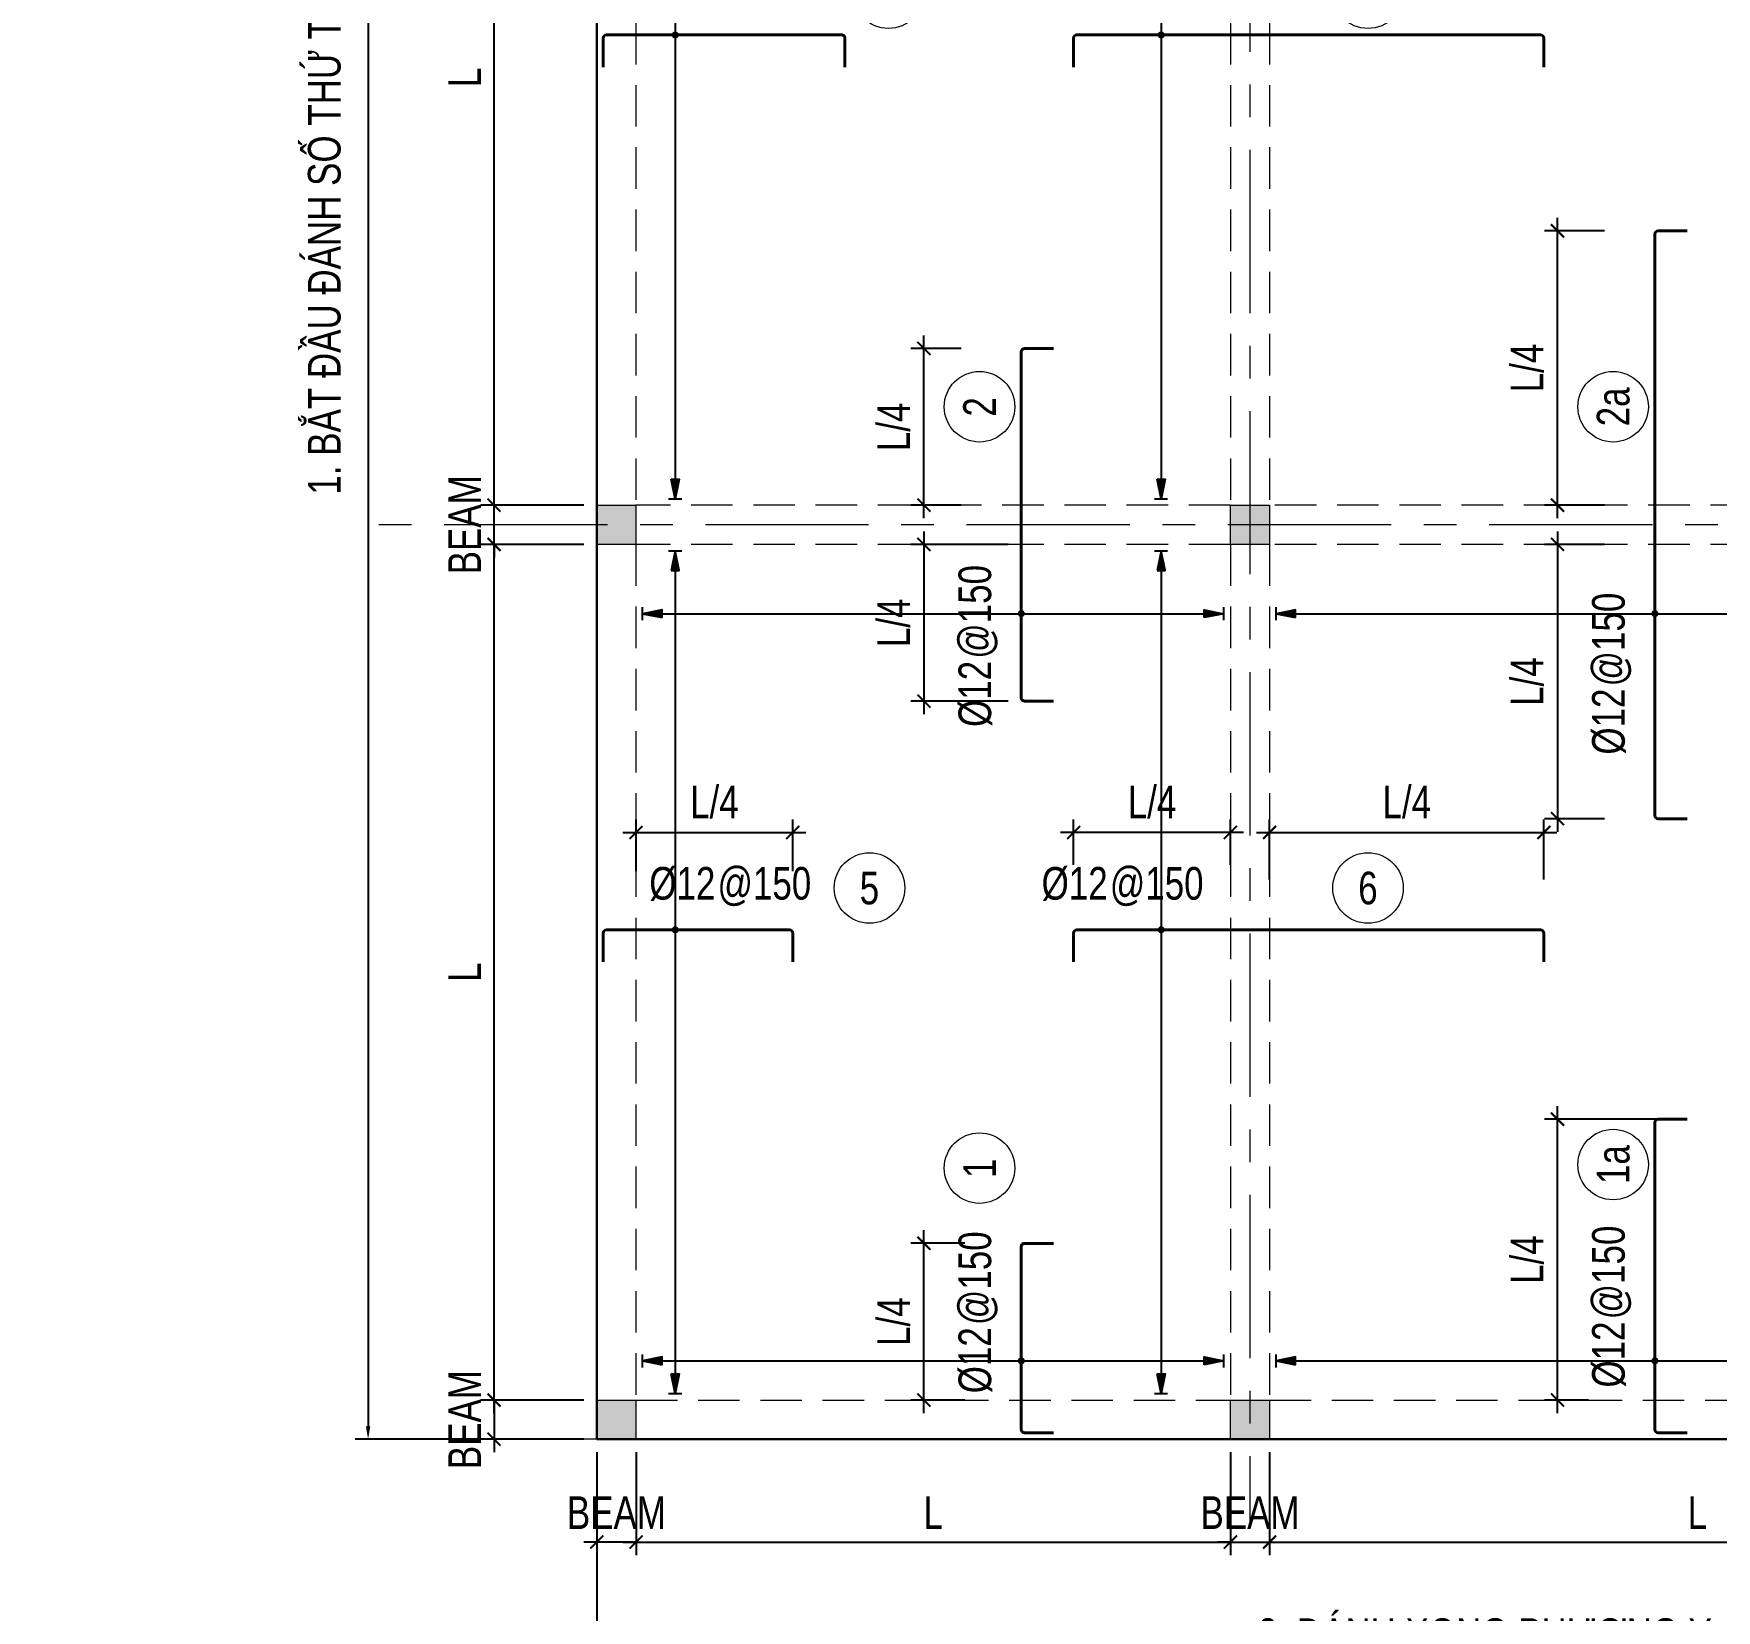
# Model space of a CAD drawing. Header units: millimetres. Extents: x 925681 to 1410834, y 71669 to 296428.
# Drawn here: x 1250946 to 1263827, y 134480 to 146550 of the extents above; entities that cross this region are included whole.
import ezdxf
from ezdxf.enums import TextEntityAlignment as Align

# ---------------------------------------------------------------- set-up
doc = ezdxf.new("R2010")
doc.units = ezdxf.units.MM
doc.header["$LTSCALE"] = 100
doc.linetypes.add('CENTER', pattern=[2, 1.25, -0.25, 0.25, -0.25])
doc.linetypes.add('HIDDEN', pattern=[9.525, 6.35, -3.175])
for name, color, linetype, lineweight in [('Ap0101_grid', 145, 'CENTER', 18), ('Ap0102_dim', 145, 'Continuous', 25), ('Ap0202_T', 141, 'Continuous', 25), ('Ap0301_PPS', 42, 'Continuous', 30), ('Ap0306_PHBS', 43, 'HIDDEN', 20), ('Ap0310_PSS', 130, 'Continuous', 18), ('Ap0404_Reinf.slab', 5, 'Continuous', 40), ('Ap0406_RT_Slab', 71, 'Continuous', 20)]:
    doc.layers.add(name, color=color, linetype=linetype, lineweight=lineweight)
doc.styles.add('Ap_vn_vni.shx', font='vn_vni.shx', dxfattribs={"width": 0.8})
doc.dimstyles.new('Ap_Model', dxfattribs={"dimscale": 100, "dimtxt": 2.5, "dimasz": 1, "dimexe": 1, "dimexo": 1, "dimgap": 1, "dimtad": 1, "dimdec": 0, "dimzin": 3, "dimdsep": 46, "dimtxsty": 'Ap_vn_vni.shx', "dimblk": 'ARCHTICK', "dimcen": 1, "dimdle": 1, "dimclrd": 256, "dimclre": 256, "dimclrt": 7, "dimazin": 2, "dimtfac": 100, "dimtdec": 0, "dimtix": 1, "dimtmove": 2, "dimatfit": 2, "dimldrblk": 'OPEN30', "dimfxl": 1, "dimtolj": 1, "dimtzin": 0, "dimlwd": -1, "dimlwe": -1, "dimarcsym": 0})

# ---------------------------------------------------------------- blocks, each defined once
blk = doc.blocks.new('*D876')
at = {"layer": 'Ap0102_dim', "transparency": 16777216}
for p, q in [((1255157, 156790), (1253406, 156790)), ((1253506, 156690), (1253506, 135890)), ((1255157, 135790), (1253406, 135790))]:
    blk.add_line(p, q, dxfattribs=at)
for points in [[(1253489, 156690), (1253523, 156690), (1253506, 156790)], [(1253489, 135890), (1253523, 135890), (1253506, 135790)]]:
    blk.add_solid(points, dxfattribs=at)
at = {"layer": 'Defpoints', "color": 0, "transparency": 16777216}
for p in [(1255257, 156790), (1253506, 135790), (1255257, 135790)]:
    blk.add_point(p, dxfattribs=at)
at = {"layer": 'Ap0102_dim', "color": 7, "transparency": 16777216, "insert": (1253198, 146290), "char_height": 250, "attachment_point": 5, "rotation": 90, "style": 'Ap_vn_vni.shx'}
blk.add_mtext('\\A1;1. BAÉT ÑAÀU ÑAÙNH SOÁ THÖÙ TÖÏ TÖØ DÖÔÙI LEÂN TREÂN', dxfattribs=at)
blk = doc.blocks.new('_Open30')
for p, q in [((-1, 0.27), (0, 0)), ((0, 0), (-1, -0.27)), ((0, 0), (-1, 0))]:
    blk.add_line(p, q)
blk = doc.blocks.new('*D877')
at = {"layer": 'Ap0102_dim', "transparency": 16777216}
for p, q in [((1255257, 135266), (1255257, 133984)), ((1272257, 135266), (1272257, 133984)), ((1255357, 134084), (1259976, 134084)), ((1272157, 134084), (1267538, 134084))]:
    blk.add_line(p, q, dxfattribs=at)
for points in [[(1255357, 134101), (1255357, 134068), (1255257, 134084)], [(1272157, 134101), (1272157, 134068), (1272257, 134084)]]:
    blk.add_solid(points, dxfattribs=at)
at = {"layer": 'Defpoints', "color": 0, "transparency": 16777216}
for p in [(1255257, 135366), (1272257, 135366), (1272257, 134084)]:
    blk.add_point(p, dxfattribs=at)
at = {"layer": 'Ap0102_dim', "color": 7, "transparency": 16777216, "insert": (1263757, 134084), "char_height": 250, "attachment_point": 5, "style": 'Ap_vn_vni.shx'}
blk.add_mtext('\\A1;2. ÑAÙNH XONG PHÖÔNG Y , TIEÁP TUC SOÁ HIEÄU THEÙP\\P THEO  PHÖÔNG X  ', dxfattribs=at)
blk = doc.blocks.new('*U451')
at = {"layer": 'Defpoints'}
for points in [[(30, 2750), (-30, 2750), (0, 2900)], [(30, -1400), (-30, -1400), (0, -1550)]]:
    blk.add_hatch(color=256, dxfattribs=at).paths.add_polyline_path(points)
at = {"layer": 'Ap0202_T', "lineweight": 18}
blk.add_circle((1476, 320), 270, dxfattribs=at)
at = {"layer": 'Ap0404_Reinf.slab'}
blk.add_lwpolyline([(900, -246), (900, -25, 0.414214), (875, 0), (-525, 0, 0.414214), (-550, -25), (-550, -246)], format="xyb", dxfattribs=at)
at = {"layer": 'Defpoints'}
for p, q in [((-50, 2900), (50, 2900)), ((0, 2900), (0, -1550)), ((-50, -1550), (50, -1550))]:
    blk.add_line(p, q, dxfattribs=at)
for points in [[(-30, 2750), (30, 2750), (0, 2900), (-30, 2750)], [(-30, -1400), (30, -1400), (0, -1550), (-30, -1400)]]:
    blk.add_lwpolyline(points, dxfattribs=at)
at = {"layer": 'Defpoints', "const_width": 27}
blk.add_lwpolyline([(-13, 0, 1), (14, 0, 1)], format="xyb", close=True, dxfattribs=at)
at = {"layer": 'Ap0202_T', "style": 'Ap_vn_vni.shx', "width": 0.8, "flags": 8}
blk.add_attdef('1', text='', height=250, dxfattribs=at).set_placement((1475, 320), align=Align.MIDDLE_CENTER)
at = {"layer": 'Ap0406_RT_Slab', "style": 'Ap_vn_vni.shx', "width": 0.8, "flags": 8}
blk.add_attdef('Þ6', text='', height=250, dxfattribs=at).set_placement((5, 356), align=Align.MIDDLE_CENTER)
blk.add_attdef('@150', text='', height=250, dxfattribs=at).set_placement((274, 356), align=Align.MIDDLE_LEFT)
blk = doc.blocks.new('_ArchTick')
at = {"color": 0, "linetype": 'ByBlock', "const_width": 0.15}
blk.add_lwpolyline([(-0.5, -0.5), (0.5, 0.5)], dxfattribs=at)
blk = doc.blocks.new('*D843')
at = {"layer": 'Ap0102_dim', "transparency": 16777216}
for p, q in [((1257761, 135990), (1257761, 137390)), ((1258075, 137290), (1257661, 137290)), ((1258075, 136090), (1257661, 136090))]:
    blk.add_line(p, q, dxfattribs=at)
at = {"layer": 'Defpoints', "color": 0, "transparency": 16777216}
for p in [(1257761, 137290), (1258175, 137290), (1258175, 136090)]:
    blk.add_point(p, dxfattribs=at)
at = {"layer": 'Ap0102_dim', "transparency": 16777216, "xscale": 100, "yscale": 100, "zscale": 100}
for p, rotation in [((1257761, 137290), 90), ((1257761, 136090), 270)]:
    blk.add_blockref('_ArchTick', p, dxfattribs=dict(at, rotation=rotation))
at = {"layer": 'Ap0102_dim', "color": 7, "transparency": 16777216, "insert": (1257530, 136690), "char_height": 250, "attachment_point": 5, "rotation": 90, "style": 'Ap_vn_vni.shx'}
blk.add_mtext('\\A1;L/4', dxfattribs=at)
blk = doc.blocks.new('*D844')
at = {"layer": 'Ap0102_dim', "transparency": 16777216}
for p, q in [((1254470, 135990), (1254470, 142740)), ((1255157, 142640), (1254370, 142640)), ((1255157, 136090), (1254370, 136090))]:
    blk.add_line(p, q, dxfattribs=at)
at = {"layer": 'Defpoints', "color": 0, "transparency": 16777216}
for p in [(1254470, 142640), (1255257, 142640), (1255257, 136090)]:
    blk.add_point(p, dxfattribs=at)
at = {"layer": 'Ap0102_dim', "transparency": 16777216, "xscale": 100, "yscale": 100, "zscale": 100}
for p, rotation in [((1254470, 142640), 90), ((1254470, 136090), 270)]:
    blk.add_blockref('_ArchTick', p, dxfattribs=dict(at, rotation=rotation))
at = {"layer": 'Ap0102_dim', "color": 7, "transparency": 16777216, "insert": (1254245, 139365), "char_height": 250, "attachment_point": 5, "rotation": 90, "style": 'Ap_vn_vni.shx'}
blk.add_mtext('\\A1;L', dxfattribs=at)
blk = doc.blocks.new('*D845')
at = {"layer": 'Ap0102_dim', "transparency": 16777216}
for p, q in [((1254470, 142940), (1254470, 143040)), ((1255157, 142940), (1254370, 142940)), ((1254470, 142640), (1254470, 142940)), ((1255157, 142640), (1254370, 142640)), ((1254470, 142640), (1254470, 142540))]:
    blk.add_line(p, q, dxfattribs=at)
at = {"layer": 'Defpoints', "color": 0, "transparency": 16777216}
for p in [(1254470, 142940), (1255257, 142940), (1255257, 142640)]:
    blk.add_point(p, dxfattribs=at)
at = {"layer": 'Ap0102_dim', "transparency": 16777216, "xscale": 100, "yscale": 100, "zscale": 100}
for p, rotation in [((1254470, 142940), 270), ((1254470, 142640), 90)]:
    blk.add_blockref('_ArchTick', p, dxfattribs=dict(at, rotation=rotation))
at = {"layer": 'Ap0102_dim', "color": 7, "transparency": 16777216, "insert": (1254245, 142790), "char_height": 250, "attachment_point": 5, "rotation": 90, "style": 'Ap_vn_vni.shx'}
blk.add_mtext('\\A1;BEAM', dxfattribs=at)
blk = doc.blocks.new('*D846')
at = {"layer": 'Ap0102_dim', "transparency": 16777216}
for p, q in [((1254470, 142840), (1254470, 149590)), ((1255157, 149490), (1254370, 149490)), ((1255157, 142940), (1254370, 142940))]:
    blk.add_line(p, q, dxfattribs=at)
at = {"layer": 'Defpoints', "color": 0, "transparency": 16777216}
for p in [(1254470, 149490), (1255257, 149490), (1255257, 142940)]:
    blk.add_point(p, dxfattribs=at)
at = {"layer": 'Ap0102_dim', "transparency": 16777216, "xscale": 100, "yscale": 100, "zscale": 100}
for p, rotation in [((1254470, 149490), 90), ((1254470, 142940), 270)]:
    blk.add_blockref('_ArchTick', p, dxfattribs=dict(at, rotation=rotation))
at = {"layer": 'Ap0102_dim', "color": 7, "transparency": 16777216, "insert": (1254245, 146215), "char_height": 250, "attachment_point": 5, "rotation": 90, "style": 'Ap_vn_vni.shx'}
blk.add_mtext('\\A1;L', dxfattribs=at)
blk = doc.blocks.new('*D850')
at = {"layer": 'Ap0102_dim', "transparency": 16777216}
for p, q in [((1254470, 136090), (1254470, 136190)), ((1255157, 136090), (1254370, 136090)), ((1254470, 136090), (1254470, 135790)), ((1255157, 135790), (1254370, 135790)), ((1254470, 135790), (1254470, 135690))]:
    blk.add_line(p, q, dxfattribs=at)
at = {"layer": 'Defpoints', "color": 0, "transparency": 16777216}
for p in [(1255257, 136090), (1254470, 135790), (1255257, 135790)]:
    blk.add_point(p, dxfattribs=at)
at = {"layer": 'Ap0102_dim', "transparency": 16777216, "xscale": 100, "yscale": 100, "zscale": 100}
for p, rotation in [((1254470, 136090), 270), ((1254470, 135790), 90)]:
    blk.add_blockref('_ArchTick', p, dxfattribs=dict(at, rotation=rotation))
at = {"layer": 'Ap0102_dim', "color": 7, "transparency": 16777216, "insert": (1254245, 135940), "char_height": 250, "attachment_point": 5, "rotation": 90, "style": 'Ap_vn_vni.shx'}
blk.add_mtext('\\A1;BEAM', dxfattribs=at)
blk = doc.blocks.new('*D851')
at = {"layer": 'Ap0102_dim', "transparency": 16777216}
for p, q in [((1255557, 135690), (1255557, 134903)), ((1260107, 135690), (1260107, 134903)), ((1255457, 135003), (1260207, 135003))]:
    blk.add_line(p, q, dxfattribs=at)
at = {"layer": 'Defpoints', "color": 0, "transparency": 16777216}
for p in [(1255557, 135790), (1260107, 135790), (1260107, 135003)]:
    blk.add_point(p, dxfattribs=at)
at = {"layer": 'Ap0102_dim', "transparency": 16777216, "xscale": 100, "yscale": 100, "zscale": 100, "rotation": 180}
blk.add_blockref('_ArchTick', (1255557, 135003), dxfattribs=at)
at = {"layer": 'Ap0102_dim', "transparency": 16777216, "xscale": 100, "yscale": 100, "zscale": 100}
blk.add_blockref('_ArchTick', (1260107, 135003), dxfattribs=at)
at = {"layer": 'Ap0102_dim', "color": 7, "transparency": 16777216, "insert": (1257832, 135228), "char_height": 250, "attachment_point": 5, "style": 'Ap_vn_vni.shx'}
blk.add_mtext('\\A1;L', dxfattribs=at)
blk = doc.blocks.new('*D852')
at = {"layer": 'Ap0102_dim', "transparency": 16777216}
for p, q in [((1260107, 135690), (1260107, 134903)), ((1260407, 135690), (1260407, 134903)), ((1260107, 135003), (1260007, 135003)), ((1260107, 135003), (1260407, 135003)), ((1260407, 135003), (1260507, 135003))]:
    blk.add_line(p, q, dxfattribs=at)
at = {"layer": 'Defpoints', "color": 0, "transparency": 16777216}
for p in [(1260107, 135790), (1260407, 135790), (1260407, 135003)]:
    blk.add_point(p, dxfattribs=at)
at = {"layer": 'Ap0102_dim', "transparency": 16777216, "xscale": 100, "yscale": 100, "zscale": 100}
blk.add_blockref('_ArchTick', (1260107, 135003), dxfattribs=at)
at = {"layer": 'Ap0102_dim', "transparency": 16777216, "xscale": 100, "yscale": 100, "zscale": 100, "rotation": 180}
blk.add_blockref('_ArchTick', (1260407, 135003), dxfattribs=at)
at = {"layer": 'Ap0102_dim', "color": 7, "transparency": 16777216, "insert": (1260257, 135228), "char_height": 250, "attachment_point": 5, "style": 'Ap_vn_vni.shx'}
blk.add_mtext('\\A1;BEAM', dxfattribs=at)
blk = doc.blocks.new('*D853')
at = {"layer": 'Ap0102_dim', "transparency": 16777216}
for p, q in [((1260407, 135690), (1260407, 134903)), ((1266957, 135690), (1266957, 134903)), ((1260307, 135003), (1267057, 135003))]:
    blk.add_line(p, q, dxfattribs=at)
at = {"layer": 'Defpoints', "color": 0, "transparency": 16777216}
for p in [(1260407, 135790), (1266957, 135790), (1266957, 135003)]:
    blk.add_point(p, dxfattribs=at)
at = {"layer": 'Ap0102_dim', "transparency": 16777216, "xscale": 100, "yscale": 100, "zscale": 100, "rotation": 180}
blk.add_blockref('_ArchTick', (1260407, 135003), dxfattribs=at)
at = {"layer": 'Ap0102_dim', "transparency": 16777216, "xscale": 100, "yscale": 100, "zscale": 100}
blk.add_blockref('_ArchTick', (1266957, 135003), dxfattribs=at)
at = {"layer": 'Ap0102_dim', "color": 7, "transparency": 16777216, "insert": (1263682, 135228), "char_height": 250, "attachment_point": 5, "style": 'Ap_vn_vni.shx'}
blk.add_mtext('\\A1;L', dxfattribs=at)
blk = doc.blocks.new('*D857')
at = {"layer": 'Ap0102_dim', "transparency": 16777216}
for p, q in [((1255257, 135690), (1255257, 134903)), ((1255557, 135690), (1255557, 134903)), ((1255257, 135003), (1255157, 135003)), ((1255557, 135003), (1255257, 135003)), ((1255557, 135003), (1255657, 135003))]:
    blk.add_line(p, q, dxfattribs=at)
at = {"layer": 'Defpoints', "color": 0, "transparency": 16777216}
for p in [(1255257, 135790), (1255557, 135790), (1255257, 135003)]:
    blk.add_point(p, dxfattribs=at)
at = {"layer": 'Ap0102_dim', "transparency": 16777216, "xscale": 100, "yscale": 100, "zscale": 100}
blk.add_blockref('_ArchTick', (1255257, 135003), dxfattribs=at)
at = {"layer": 'Ap0102_dim', "transparency": 16777216, "xscale": 100, "yscale": 100, "zscale": 100, "rotation": 180}
blk.add_blockref('_ArchTick', (1255557, 135003), dxfattribs=at)
at = {"layer": 'Ap0102_dim', "color": 7, "transparency": 16777216, "insert": (1255407, 135228), "char_height": 250, "attachment_point": 5, "style": 'Ap_vn_vni.shx'}
blk.add_mtext('\\A1;BEAM', dxfattribs=at)
blk = doc.blocks.new('*U448')
at = {"layer": 'Defpoints'}
for points in [[(30, 2750), (-30, 2750), (0, 2900)], [(30, -3400), (-30, -3400), (0, -3550)]]:
    blk.add_hatch(color=256, dxfattribs=at).paths.add_polyline_path(points)
at = {"layer": 'Ap0202_T', "lineweight": 18}
blk.add_circle((1503, 320), 270, dxfattribs=at)
at = {"layer": 'Ap0404_Reinf.slab'}
blk.add_lwpolyline([(1850, -246), (1850, -25, 0.414214), (1825, 0), (-525, 0, 0.414214), (-550, -25), (-550, -246)], format="xyb", dxfattribs=at)
at = {"layer": 'Defpoints'}
for p, q in [((-50, 2900), (50, 2900)), ((0, 2900), (0, -3550)), ((-50, -3550), (50, -3550))]:
    blk.add_line(p, q, dxfattribs=at)
for points in [[(-30, 2750), (30, 2750), (0, 2900), (-30, 2750)], [(-30, -3400), (30, -3400), (0, -3550), (-30, -3400)]]:
    blk.add_lwpolyline(points, dxfattribs=at)
at = {"layer": 'Defpoints', "const_width": 27}
blk.add_lwpolyline([(-13, 0, 1), (14, 0, 1)], format="xyb", close=True, dxfattribs=at)
at = {"layer": 'Ap0202_T', "style": 'Ap_vn_vni.shx', "width": 0.8, "flags": 8}
blk.add_attdef('1', text='', height=250, dxfattribs=at).set_placement((1503, 320), align=Align.MIDDLE_CENTER)
at = {"layer": 'Ap0406_RT_Slab', "style": 'Ap_vn_vni.shx', "width": 0.8, "flags": 8}
blk.add_attdef('Þ6', text='', height=250, dxfattribs=at).set_placement((49, 356), align=Align.MIDDLE_CENTER)
blk.add_attdef('@150', text='', height=250, dxfattribs=at).set_placement((318, 356), align=Align.MIDDLE_LEFT)
blk = doc.blocks.new('*D858')
at = {"layer": 'Ap0102_dim', "transparency": 16777216}
for p, q in [((1263503, 138240), (1262511, 138240)), ((1262611, 135990), (1262611, 138340)), ((1262847, 136090), (1262511, 136090))]:
    blk.add_line(p, q, dxfattribs=at)
at = {"layer": 'Defpoints', "color": 0, "transparency": 16777216}
for p in [(1262611, 138240), (1263603, 138240), (1262947, 136090)]:
    blk.add_point(p, dxfattribs=at)
at = {"layer": 'Ap0102_dim', "transparency": 16777216, "xscale": 100, "yscale": 100, "zscale": 100}
for p, rotation in [((1262611, 138240), 90), ((1262611, 136090), 270)]:
    blk.add_blockref('_ArchTick', p, dxfattribs=dict(at, rotation=rotation))
at = {"layer": 'Ap0102_dim', "color": 7, "transparency": 16777216, "insert": (1262380, 137165), "char_height": 250, "attachment_point": 5, "rotation": 90, "style": 'Ap_vn_vni.shx'}
blk.add_mtext('\\A1;L/4', dxfattribs=at)
blk = doc.blocks.new('*U466')
at = {"layer": 'Defpoints'}
for points in [[(30, 2750), (-30, 2750), (0, 2900)], [(30, -1400), (-30, -1400), (0, -1550)]]:
    blk.add_hatch(color=256, dxfattribs=at).paths.add_polyline_path(points)
at = {"layer": 'Ap0202_T', "lineweight": 18}
blk.add_circle((1584, 320), 270, dxfattribs=at)
at = {"layer": 'Ap0404_Reinf.slab'}
blk.add_lwpolyline([(2030, -246), (2030, -25, 0.414214), (2005, 0), (-645, 0, 0.414214), (-670, -25), (-670, -246)], format="xyb", dxfattribs=at)
at = {"layer": 'Defpoints'}
for p, q in [((-50, 2900), (50, 2900)), ((0, 2900), (0, -1550)), ((-50, -1550), (50, -1550))]:
    blk.add_line(p, q, dxfattribs=at)
for points in [[(-30, 2750), (30, 2750), (0, 2900), (-30, 2750)], [(-30, -1400), (30, -1400), (0, -1550), (-30, -1400)]]:
    blk.add_lwpolyline(points, dxfattribs=at)
at = {"layer": 'Defpoints', "const_width": 27}
blk.add_lwpolyline([(-13, 0, 1), (14, 0, 1)], format="xyb", close=True, dxfattribs=at)
at = {"layer": 'Ap0202_T', "style": 'Ap_vn_vni.shx', "width": 0.8, "flags": 8}
blk.add_attdef('1', text='', height=250, dxfattribs=at).set_placement((1583, 320), align=Align.MIDDLE_CENTER)
at = {"layer": 'Ap0406_RT_Slab', "style": 'Ap_vn_vni.shx', "width": 0.8, "flags": 8}
blk.add_attdef('Þ6', text='', height=250, dxfattribs=at).set_placement((-614, 356), align=Align.MIDDLE_CENTER)
blk.add_attdef('@150', text='', height=250, dxfattribs=at).set_placement((-345, 356), align=Align.MIDDLE_LEFT)
blk = doc.blocks.new('*D859')
at = {"layer": 'Ap0102_dim', "transparency": 16777216}
for p, q in [((1258045, 144140), (1257661, 144140)), ((1257761, 142840), (1257761, 144240)), ((1258045, 142940), (1257661, 142940))]:
    blk.add_line(p, q, dxfattribs=at)
at = {"layer": 'Defpoints', "color": 0, "transparency": 16777216}
for p in [(1257761, 144140), (1258145, 144140), (1258145, 142940)]:
    blk.add_point(p, dxfattribs=at)
at = {"layer": 'Ap0102_dim', "transparency": 16777216, "xscale": 100, "yscale": 100, "zscale": 100}
for p, rotation in [((1257761, 144140), 90), ((1257761, 142940), 270)]:
    blk.add_blockref('_ArchTick', p, dxfattribs=dict(at, rotation=rotation))
at = {"layer": 'Ap0102_dim', "color": 7, "transparency": 16777216, "insert": (1257530, 143540), "char_height": 250, "attachment_point": 5, "rotation": 90, "style": 'Ap_vn_vni.shx'}
blk.add_mtext('\\A1;L/4', dxfattribs=at)
blk = doc.blocks.new('*D860')
at = {"layer": 'Ap0102_dim', "transparency": 16777216}
for p, q in [((1257761, 142740), (1257761, 141340)), ((1258407, 142640), (1257661, 142640)), ((1258407, 141440), (1257661, 141440))]:
    blk.add_line(p, q, dxfattribs=at)
at = {"layer": 'Defpoints', "color": 0, "transparency": 16777216}
for p in [(1258507, 142640), (1257761, 141440), (1258507, 141440)]:
    blk.add_point(p, dxfattribs=at)
at = {"layer": 'Ap0102_dim', "transparency": 16777216, "xscale": 100, "yscale": 100, "zscale": 100}
for p, rotation in [((1257761, 142640), 90), ((1257761, 141440), 270)]:
    blk.add_blockref('_ArchTick', p, dxfattribs=dict(at, rotation=rotation))
at = {"layer": 'Ap0102_dim', "color": 7, "transparency": 16777216, "insert": (1257530, 142040), "char_height": 250, "attachment_point": 5, "rotation": 90, "style": 'Ap_vn_vni.shx'}
blk.add_mtext('\\A1;L/4', dxfattribs=at)
blk = doc.blocks.new('*U467')
at = {"layer": 'Defpoints'}
for points in [[(30, 2750), (-30, 2750), (0, 2900)], [(30, -3400), (-30, -3400), (0, -3550)]]:
    blk.add_hatch(color=256, dxfattribs=at).paths.add_polyline_path(points)
at = {"layer": 'Ap0202_T', "lineweight": 18}
blk.add_circle((1584, 320), 270, dxfattribs=at)
at = {"layer": 'Ap0404_Reinf.slab'}
blk.add_lwpolyline([(2930, -246), (2930, -25, 0.414214), (2905, 0), (-1545, 0, 0.414214), (-1570, -25), (-1570, -246)], format="xyb", dxfattribs=at)
at = {"layer": 'Defpoints'}
for p, q in [((-50, 2900), (50, 2900)), ((0, 2900), (0, -3550)), ((-50, -3550), (50, -3550))]:
    blk.add_line(p, q, dxfattribs=at)
for points in [[(-30, 2750), (30, 2750), (0, 2900), (-30, 2750)], [(-30, -3400), (30, -3400), (0, -3550), (-30, -3400)]]:
    blk.add_lwpolyline(points, dxfattribs=at)
at = {"layer": 'Defpoints', "const_width": 27}
blk.add_lwpolyline([(-13, 0, 1), (14, 0, 1)], format="xyb", close=True, dxfattribs=at)
at = {"layer": 'Ap0202_T', "style": 'Ap_vn_vni.shx', "width": 0.8, "flags": 8}
blk.add_attdef('1', text='', height=250, dxfattribs=at).set_placement((1583, 320), align=Align.MIDDLE_CENTER)
at = {"layer": 'Ap0406_RT_Slab', "style": 'Ap_vn_vni.shx', "width": 0.8, "flags": 8}
blk.add_attdef('Þ6', text='', height=250, dxfattribs=at).set_placement((-826, 356), align=Align.MIDDLE_CENTER)
blk.add_attdef('@150', text='', height=250, dxfattribs=at).set_placement((-557, 356), align=Align.MIDDLE_LEFT)
blk = doc.blocks.new('*D861')
at = {"layer": 'Ap0102_dim', "transparency": 16777216}
for p, q in [((1262970, 145040), (1262511, 145040)), ((1262611, 142840), (1262611, 145140)), ((1262970, 142940), (1262511, 142940))]:
    blk.add_line(p, q, dxfattribs=at)
at = {"layer": 'Defpoints', "color": 0, "transparency": 16777216}
for p in [(1262611, 145040), (1263070, 145040), (1263070, 142940)]:
    blk.add_point(p, dxfattribs=at)
at = {"layer": 'Ap0102_dim', "transparency": 16777216, "xscale": 100, "yscale": 100, "zscale": 100}
for p, rotation in [((1262611, 145040), 90), ((1262611, 142940), 270)]:
    blk.add_blockref('_ArchTick', p, dxfattribs=dict(at, rotation=rotation))
at = {"layer": 'Ap0102_dim', "color": 7, "transparency": 16777216, "insert": (1262380, 143990), "char_height": 250, "attachment_point": 5, "rotation": 90, "style": 'Ap_vn_vni.shx'}
blk.add_mtext('\\A1;L/4', dxfattribs=at)
blk = doc.blocks.new('*D862')
at = {"layer": 'Ap0102_dim', "transparency": 16777216}
for p, q in [((1262611, 142740), (1262611, 140440)), ((1262970, 142640), (1262511, 142640)), ((1262970, 140540), (1262511, 140540))]:
    blk.add_line(p, q, dxfattribs=at)
at = {"layer": 'Defpoints', "color": 0, "transparency": 16777216}
for p in [(1263070, 142640), (1262611, 140540), (1263070, 140540)]:
    blk.add_point(p, dxfattribs=at)
at = {"layer": 'Ap0102_dim', "transparency": 16777216, "xscale": 100, "yscale": 100, "zscale": 100}
for p, rotation in [((1262611, 142640), 90), ((1262611, 140540), 270)]:
    blk.add_blockref('_ArchTick', p, dxfattribs=dict(at, rotation=rotation))
at = {"layer": 'Ap0102_dim', "color": 7, "transparency": 16777216, "insert": (1262380, 141590), "char_height": 250, "attachment_point": 5, "rotation": 90, "style": 'Ap_vn_vni.shx'}
blk.add_mtext('\\A1;L/4', dxfattribs=at)
blk = doc.blocks.new('*U471')
at = {"layer": 'Defpoints'}
for points in [[(30, 2750), (-30, 2750), (0, 2900)], [(30, -3400), (-30, -3400), (0, -3550)]]:
    blk.add_hatch(color=256, dxfattribs=at).paths.add_polyline_path(points)
at = {"layer": 'Ap0202_T', "lineweight": 18}
blk.add_circle((1488, 320), 270, dxfattribs=at)
at = {"layer": 'Ap0404_Reinf.slab'}
blk.add_lwpolyline([(900, -246), (900, -25, 0.414214), (875, 0), (-525, 0, 0.414214), (-550, -25), (-550, -246)], format="xyb", dxfattribs=at)
at = {"layer": 'Defpoints'}
for p, q in [((-50, 2900), (50, 2900)), ((0, 2900), (0, -3550)), ((-50, -3550), (50, -3550))]:
    blk.add_line(p, q, dxfattribs=at)
for points in [[(-30, 2750), (30, 2750), (0, 2900), (-30, 2750)], [(-30, -3400), (30, -3400), (0, -3550), (-30, -3400)]]:
    blk.add_lwpolyline(points, dxfattribs=at)
at = {"layer": 'Defpoints', "const_width": 27}
blk.add_lwpolyline([(-13, 0, 1), (14, 0, 1)], format="xyb", close=True, dxfattribs=at)
at = {"layer": 'Ap0202_T', "style": 'Ap_vn_vni.shx', "width": 0.8, "flags": 8}
blk.add_attdef('1', text='', height=250, dxfattribs=at).set_placement((1487, 320), align=Align.MIDDLE_CENTER)
at = {"layer": 'Ap0406_RT_Slab', "style": 'Ap_vn_vni.shx', "width": 0.8, "flags": 8}
blk.add_attdef('Þ6', text='', height=250, dxfattribs=at).set_placement((55, 356), align=Align.MIDDLE_CENTER)
blk.add_attdef('@150', text='', height=250, dxfattribs=at).set_placement((324, 356), align=Align.MIDDLE_LEFT)
blk = doc.blocks.new('*D867')
at = {"layer": 'Ap0102_dim', "transparency": 16777216}
for p, q in [((1255557, 140138), (1255557, 140535)), ((1256757, 140138), (1256757, 140535)), ((1255457, 140435), (1256857, 140435))]:
    blk.add_line(p, q, dxfattribs=at)
at = {"layer": 'Defpoints', "color": 0, "transparency": 16777216}
for p in [(1256757, 140435), (1255557, 140038), (1256757, 140038)]:
    blk.add_point(p, dxfattribs=at)
at = {"layer": 'Ap0102_dim', "transparency": 16777216, "xscale": 100, "yscale": 100, "zscale": 100, "rotation": 180}
blk.add_blockref('_ArchTick', (1255557, 140435), dxfattribs=at)
at = {"layer": 'Ap0102_dim', "transparency": 16777216, "xscale": 100, "yscale": 100, "zscale": 100}
blk.add_blockref('_ArchTick', (1256757, 140435), dxfattribs=at)
at = {"layer": 'Ap0102_dim', "color": 7, "transparency": 16777216, "insert": (1256157, 140666), "char_height": 250, "attachment_point": 5, "style": 'Ap_vn_vni.shx'}
blk.add_mtext('\\A1;L/4', dxfattribs=at)
blk = doc.blocks.new('*U465')
at = {"layer": 'Defpoints'}
for points in [[(30, 2750), (-30, 2750), (0, 2900)], [(30, -3400), (-30, -3400), (0, -3550)]]:
    blk.add_hatch(color=256, dxfattribs=at).paths.add_polyline_path(points)
at = {"layer": 'Ap0202_T', "lineweight": 18}
blk.add_circle((1584, 320), 270, dxfattribs=at)
at = {"layer": 'Ap0404_Reinf.slab'}
blk.add_lwpolyline([(2930, -246), (2930, -25, 0.414214), (2905, 0), (-645, 0, 0.414214), (-670, -25), (-670, -246)], format="xyb", dxfattribs=at)
at = {"layer": 'Defpoints'}
for p, q in [((-50, 2900), (50, 2900)), ((0, 2900), (0, -3550)), ((-50, -3550), (50, -3550))]:
    blk.add_line(p, q, dxfattribs=at)
for points in [[(-30, 2750), (30, 2750), (0, 2900), (-30, 2750)], [(-30, -3400), (30, -3400), (0, -3550), (-30, -3400)]]:
    blk.add_lwpolyline(points, dxfattribs=at)
at = {"layer": 'Defpoints', "const_width": 27}
blk.add_lwpolyline([(-13, 0, 1), (14, 0, 1)], format="xyb", close=True, dxfattribs=at)
at = {"layer": 'Ap0202_T', "style": 'Ap_vn_vni.shx', "width": 0.8, "flags": 8}
blk.add_attdef('1', text='', height=250, dxfattribs=at).set_placement((1583, 320), align=Align.MIDDLE_CENTER)
at = {"layer": 'Ap0406_RT_Slab', "style": 'Ap_vn_vni.shx', "width": 0.8, "flags": 8}
blk.add_attdef('Þ6', text='', height=250, dxfattribs=at).set_placement((-662, 356), align=Align.MIDDLE_CENTER)
blk.add_attdef('@150', text='', height=250, dxfattribs=at).set_placement((-393, 356), align=Align.MIDDLE_LEFT)
blk = doc.blocks.new('*D868')
at = {"layer": 'Ap0102_dim', "transparency": 16777216}
for p, q in [((1260407, 140076), (1260407, 140535)), ((1262507, 140076), (1262507, 140535)), ((1260307, 140435), (1262607, 140435))]:
    blk.add_line(p, q, dxfattribs=at)
at = {"layer": 'Defpoints', "color": 0, "transparency": 16777216}
for p in [(1262507, 140435), (1260407, 139976), (1262507, 139976)]:
    blk.add_point(p, dxfattribs=at)
at = {"layer": 'Ap0102_dim', "transparency": 16777216, "xscale": 100, "yscale": 100, "zscale": 100, "rotation": 180}
blk.add_blockref('_ArchTick', (1260407, 140435), dxfattribs=at)
at = {"layer": 'Ap0102_dim', "transparency": 16777216, "xscale": 100, "yscale": 100, "zscale": 100}
blk.add_blockref('_ArchTick', (1262507, 140435), dxfattribs=at)
at = {"layer": 'Ap0102_dim', "color": 7, "transparency": 16777216, "insert": (1261457, 140666), "char_height": 250, "attachment_point": 5, "style": 'Ap_vn_vni.shx'}
blk.add_mtext('\\A1;L/4', dxfattribs=at)
blk = doc.blocks.new('*D869')
at = {"layer": 'Ap0102_dim', "transparency": 16777216}
for p, q in [((1258907, 140187), (1258907, 140535)), ((1260107, 140187), (1260107, 140535)), ((1260207, 140435), (1258807, 140435))]:
    blk.add_line(p, q, dxfattribs=at)
at = {"layer": 'Defpoints', "color": 0, "transparency": 16777216}
for p in [(1258907, 140435), (1258907, 140087), (1260107, 140087)]:
    blk.add_point(p, dxfattribs=at)
at = {"layer": 'Ap0102_dim', "transparency": 16777216, "xscale": 100, "yscale": 100, "zscale": 100, "rotation": 180}
blk.add_blockref('_ArchTick', (1258907, 140435), dxfattribs=at)
at = {"layer": 'Ap0102_dim', "transparency": 16777216, "xscale": 100, "yscale": 100, "zscale": 100}
blk.add_blockref('_ArchTick', (1260107, 140435), dxfattribs=at)
at = {"layer": 'Ap0102_dim', "color": 7, "transparency": 16777216, "insert": (1259507, 140666), "char_height": 250, "attachment_point": 5, "style": 'Ap_vn_vni.shx'}
blk.add_mtext('\\A1;L/4', dxfattribs=at)
blk = doc.blocks.new('*U456')
at = {"layer": 'Defpoints'}
for points in [[(30, 2750), (-30, 2750), (0, 2900)], [(30, -3400), (-30, -3400), (0, -3550)]]:
    blk.add_hatch(color=256, dxfattribs=at).paths.add_polyline_path(points)
at = {"layer": 'Ap0202_T', "lineweight": 18}
blk.add_circle((1633, 320), 270, dxfattribs=at)
at = {"layer": 'Ap0404_Reinf.slab'}
blk.add_lwpolyline([(1300, -246), (1300, -25, 0.414214), (1275, 0), (-525, 0, 0.414214), (-550, -25), (-550, -246)], format="xyb", dxfattribs=at)
at = {"layer": 'Defpoints'}
for p, q in [((-50, 2900), (50, 2900)), ((0, 2900), (0, -3550)), ((-50, -3550), (50, -3550))]:
    blk.add_line(p, q, dxfattribs=at)
for points in [[(-30, 2750), (30, 2750), (0, 2900), (-30, 2750)], [(-30, -3400), (30, -3400), (0, -3550), (-30, -3400)]]:
    blk.add_lwpolyline(points, dxfattribs=at)
at = {"layer": 'Defpoints', "const_width": 27}
blk.add_lwpolyline([(-13, 0, 1), (14, 0, 1)], format="xyb", close=True, dxfattribs=at)
at = {"layer": 'Ap0202_T', "style": 'Ap_vn_vni.shx', "width": 0.8, "flags": 8}
blk.add_attdef('1', text='', height=250, dxfattribs=at).set_placement((1632, 320), align=Align.MIDDLE_CENTER)
at = {"layer": 'Ap0406_RT_Slab', "style": 'Ap_vn_vni.shx', "width": 0.8, "flags": 8}
blk.add_attdef('Þ6', text='', height=250, dxfattribs=at).set_placement((213, 356), align=Align.MIDDLE_CENTER)
blk.add_attdef('@150', text='', height=250, dxfattribs=at).set_placement((482, 356), align=Align.MIDDLE_LEFT)
blk = doc.blocks.new('*U452')
at = {"layer": 'Defpoints'}
for points in [[(30, 2750), (-30, 2750), (0, 2900)], [(30, -3400), (-30, -3400), (0, -3550)]]:
    blk.add_hatch(color=256, dxfattribs=at).paths.add_polyline_path(points)
at = {"layer": 'Ap0202_T', "lineweight": 18}
blk.add_circle((1584, 320), 270, dxfattribs=at)
at = {"layer": 'Ap0404_Reinf.slab'}
blk.add_lwpolyline([(2930, -246), (2930, -25, 0.414214), (2905, 0), (-645, 0, 0.414214), (-670, -25), (-670, -246)], format="xyb", dxfattribs=at)
at = {"layer": 'Defpoints'}
for p, q in [((-50, 2900), (50, 2900)), ((0, 2900), (0, -3550)), ((-50, -3550), (50, -3550))]:
    blk.add_line(p, q, dxfattribs=at)
for points in [[(-30, 2750), (30, 2750), (0, 2900), (-30, 2750)], [(-30, -3400), (30, -3400), (0, -3550), (-30, -3400)]]:
    blk.add_lwpolyline(points, dxfattribs=at)
at = {"layer": 'Defpoints', "const_width": 27}
blk.add_lwpolyline([(-13, 0, 1), (14, 0, 1)], format="xyb", close=True, dxfattribs=at)
at = {"layer": 'Ap0202_T', "style": 'Ap_vn_vni.shx', "width": 0.8, "flags": 8}
blk.add_attdef('1', text='', height=250, dxfattribs=at).set_placement((1583, 320), align=Align.MIDDLE_CENTER)
at = {"layer": 'Ap0406_RT_Slab', "style": 'Ap_vn_vni.shx', "width": 0.8, "flags": 8}
blk.add_attdef('Þ6', text='', height=250, dxfattribs=at).set_placement((-672, 356), align=Align.MIDDLE_CENTER)
blk.add_attdef('@150', text='', height=250, dxfattribs=at).set_placement((-404, 356), align=Align.MIDDLE_LEFT)

msp = doc.modelspace()

# ---------------------------------------------------------------- linework, layer by layer
at = {"layer": 'Ap0101_grid', "ltscale": 10}
for p, q in [((1255256.6, 157661), (1255256.6, 135142)), ((1260256.6, 157661), (1260256.6, 135142)), ((1273337.9, 142789.6), (1253589.2, 142789.6)), ((1273337.9, 135789.6), (1253589.2, 135789.6))]:
    msp.add_line(p, q, dxfattribs=at)
at = {"layer": 'Ap0301_PPS'}
for p, q in [((1255256.6, 156789.6), (1255256.6, 135789.6)), ((1255256.6, 135789.6), (1272256.6, 135789.6))]:
    msp.add_line(p, q, dxfattribs=at)
at = {"layer": 'Ap0306_PHBS', "ltscale": 0.5}
for p, q in [((1255556.6, 149489.6), (1255556.6, 142939.6)), ((1260106.6, 149489.6), (1260106.6, 142939.6)), ((1260406.6, 149489.6), (1260406.6, 142939.6)), ((1260106.6, 142939.6), (1255556.6, 142939.6)), ((1266956.6, 142939.6), (1260406.6, 142939.6)), ((1255556.6, 142639.6), (1255556.6, 136089.6)), ((1260106.6, 142639.6), (1255556.6, 142639.6)), ((1260106.6, 142639.6), (1260106.6, 136089.6)), ((1260406.6, 142639.6), (1260406.6, 136089.6)), ((1266956.6, 142639.6), (1260406.6, 142639.6)), ((1255556.6, 136089.6), (1260106.6, 136089.6)), ((1260406.6, 136089.6), (1266956.6, 136089.6))]:
    msp.add_line(p, q, dxfattribs=at)
at = {"layer": 'Ap0310_PSS'}
for points in [[(1255556.6, 142639.6), (1255256.6, 142639.6), (1255256.6, 142939.6), (1255556.6, 142939.6)], [(1260406.6, 142639.6), (1260106.6, 142639.6), (1260106.6, 142939.6), (1260406.6, 142939.6)], [(1255556.6, 135789.6), (1255256.6, 135789.6), (1255256.6, 136089.6), (1255556.6, 136089.6)], [(1260406.6, 135789.6), (1260106.6, 135789.6), (1260106.6, 136089.6), (1260406.6, 136089.6)]]:
    msp.add_lwpolyline(points, close=True, dxfattribs=at)
for points in [[(1255256.6, 142639.6), (1255256.6, 142939.6), (1255556.6, 142639.6), (1255556.6, 142939.6)], [(1260106.6, 142639.6), (1260106.6, 142939.6), (1260406.6, 142639.6), (1260406.6, 142939.6)], [(1255256.6, 135789.6), (1255256.6, 136089.6), (1255556.6, 135789.6), (1255556.6, 136089.6)], [(1260106.6, 135789.6), (1260106.6, 136089.6), (1260406.6, 135789.6), (1260406.6, 136089.6)]]:
    msp.add_solid(points, dxfattribs=at)

# ---------------------------------------------------------------- block references
at = {"layer": 'Ap0404_Reinf.slab'}
for name, p, values in [('*U456', (1255856.6, 146539.6), {'1': '5a', 'Þ6': 'Þ12', '@150': '@150'}), ('*U452', (1259576.7, 146539.6), {'1': '6', 'Þ6': 'Þ12', '@150': '@150'}), ('*U471', (1255856.6, 139689.6), {'1': '5', 'Þ6': 'Þ12', '@150': '@150'}), ('*U465', (1259576.7, 139689.6), {'1': '6', 'Þ6': 'Þ12', '@150': '@150'})]:
    msp.add_blockref(name, p, dxfattribs=at).add_auto_attribs(values)
at = {"layer": 'Ap0404_Reinf.slab', "rotation": 90}
for name, p, values in [('*U467', (1263356.6, 142109.7), {'1': '2a', 'Þ6': 'Þ12', '@150': '@150'}), ('*U466', (1258506.6, 142109.7), {'1': '2', 'Þ6': 'Þ12', '@150': '@150'}), ('*U448', (1263356.6, 136389.6), {'1': '1a', 'Þ6': 'Þ12', '@150': '@150'}), ('*U451', (1258506.6, 136389.6), {'1': '1', 'Þ6': 'Þ12', '@150': '@150'})]:
    msp.add_blockref(name, p, dxfattribs=at).add_auto_attribs(values)

# ---------------------------------------------------------------- dimensions: what is measured, and where the dimension line sits
at = {"layer": 'Ap0102_dim'}
dim = msp.add_linear_dim(base=(1253505.8, 135789.6), p1=(1255256.6, 156789.6), p2=(1255256.6, 135789.6), angle=90, text='1. BAÉT ÑAÀU ÑAÙNH SOÁ THÖÙ TÖÏ TÖØ DÖÔÙI LEÂN TREÂN', dimstyle='Ap_Model', override={"dimsah": 1}, dxfattribs=at)
dim.commit()
dim.dimension.update_dxf_attribs({"geometry": '*D876', "text_midpoint": (1253197.5, 146289.6)})
for base, p1, p2, text, picture, middle in [((1254469.9, 149489.6), (1255256.6, 142939.6), (1255256.6, 149489.6), 'L', '*D846', (1254244.9, 146214.6)), ((1262611.3, 145039.6), (1263070.1, 142939.6), (1263070.1, 145039.6), 'L/4', '*D861', (1262380.3, 143989.6)), ((1257761.3, 144139.6), (1258145.5, 142939.6), (1258145.5, 144139.6), 'L/4', '*D859', (1257530.3, 143539.6)), ((1254469.9, 142939.6), (1255256.6, 142639.6), (1255256.6, 142939.6), 'BEAM', '*D845', (1254244.9, 142789.6)), ((1254469.9, 142639.6), (1255256.6, 136089.6), (1255256.6, 142639.6), 'L', '*D844', (1254244.9, 139364.6)), ((1257761.3, 141439.6), (1258506.6, 142639.6), (1258506.6, 141439.6), 'L/4', '*D860', (1257530.3, 142039.6)), ((1262611.3, 140539.6), (1263070.1, 142639.6), (1263070.1, 140539.6), 'L/4', '*D862', (1262380.3, 141589.6)), ((1262611.3, 138239.6), (1262946.8, 136089.6), (1263603, 138239.6), 'L/4', '*D858', (1262380.3, 137164.6)), ((1257761.3, 137289.6), (1258174.7, 136089.6), (1258174.7, 137289.6), 'L/4', '*D843', (1257530.3, 136689.6)), ((1254469.9, 135789.6), (1255256.6, 136089.6), (1255256.6, 135789.6), 'BEAM', '*D850', (1254244.9, 135939.6))]:
    dim = msp.add_linear_dim(base=base, p1=p1, p2=p2, angle=90, text=text, dimstyle='Ap_Model', dxfattribs=at)
    dim.commit()
    dim.dimension.update_dxf_attribs({"geometry": picture, "text_midpoint": middle})
for base, p1, p2, text, picture, middle in [((1256756.6, 140435), (1255556.6, 140037.9), (1256756.6, 140037.9), 'L/4', '*D867', (1256156.6, 140666)), ((1258906.6, 140435), (1260106.6, 140087), (1258906.6, 140087), 'L/4', '*D869', (1259506.6, 140666)), ((1262506.6, 140435), (1260406.6, 139976.1), (1262506.6, 139976.1), 'L/4', '*D868', (1261456.6, 140666)), ((1255256.6, 135002.9), (1255556.6, 135789.6), (1255256.6, 135789.6), 'BEAM', '*D857', (1255406.6, 135227.9)), ((1260106.6, 135002.9), (1255556.6, 135789.6), (1260106.6, 135789.6), 'L', '*D851', (1257831.6, 135227.9)), ((1260406.6, 135002.9), (1260106.6, 135789.6), (1260406.6, 135789.6), 'BEAM', '*D852', (1260256.6, 135227.9)), ((1266956.6, 135002.9), (1260406.6, 135789.6), (1266956.6, 135789.6), 'L', '*D853', (1263681.6, 135227.9))]:
    dim = msp.add_linear_dim(base=base, p1=p1, p2=p2, text=text, dimstyle='Ap_Model', dxfattribs=at)
    dim.commit()
    dim.dimension.update_dxf_attribs({"geometry": picture, "text_midpoint": middle})
dim = msp.add_linear_dim(base=(1272256.6, 134084.4), p1=(1255256.6, 135365.6), p2=(1272256.6, 135365.6), text='2. ÑAÙNH XONG PHÖÔNG Y , TIEÁP TUC SOÁ HIEÄU THEÙP\\P THEO  PHÖÔNG X  ', dimstyle='Ap_Model', override={"dimsah": 1}, dxfattribs=at)
dim.commit()
dim.dimension.update_dxf_attribs({"geometry": '*D877', "text_midpoint": (1263756.6, 134084.4), "dimtype": 160})

doc.saveas('drawing.dxf')
